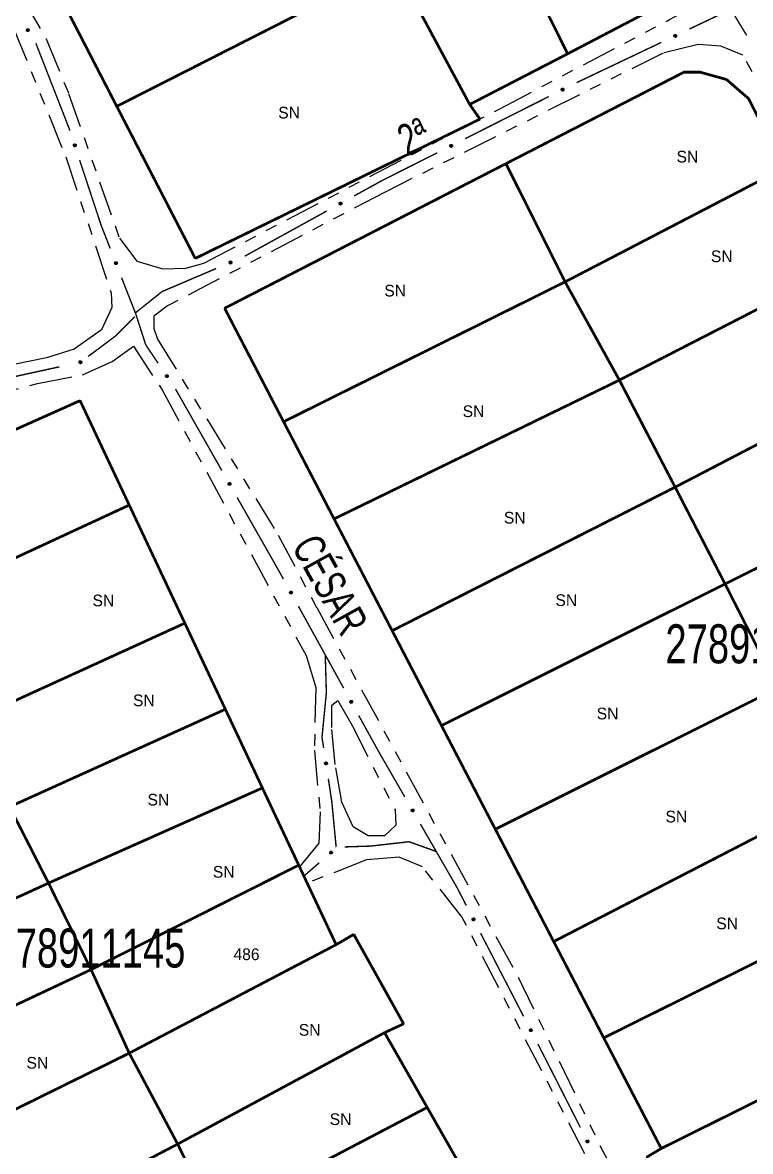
# Model space of a CAD drawing. Extents: x 205807 to 207855, y 4874692 to 4876446.
# Drawn here: x 207257.6 to 207350.8, y 4875365 to 4875509.8 of the extents above; entities that cross this region are included whole.
import ezdxf
from ezdxf.enums import TextEntityAlignment as Align

# ---------------------------------------------------------------- set-up
doc = ezdxf.new("R2010")
doc.units = 0
doc.header["$LTSCALE"] = 1.5
doc.header["$MEASUREMENT"] = 0
doc.linetypes.add('TRACO_25', pattern=[8, 3, -1, 1, -1, 1, -1])
for name, color, linetype in [('CD_MALHA_LOTES', 7, 'CONTINUOUS'), ('CD_TXT_QUADRA', 7, 'CONTINUOUS'), ('RU-QUADRA', 210, 'CONTINUOUS'), ('SV-EIXO-RUA-N-PAV', 6, 'CONTINUOUS'), ('SV-RUA-NAO-PAV', 7, 'CONTINUOUS'), ('SV-TXT-RUA-N-PAV', 7, 'CONTINUOUS'), ('Th_NmrPort', 1, 'CONTINUOUS')]:
    doc.layers.add(name, color=color, linetype=linetype)
doc.styles.add('ARIAL', font='ARIAL.SHX')

msp = doc.modelspace()

# ---------------------------------------------------------------- linework, layer by layer
at = {"layer": 'CD_MALHA_LOTES', "linetype": 'Continuous', "const_width": 0.35, "flags": 128}
for points in [[(207327.39272, 4875505.789625), (207304.68965, 4875551.575858)], [(207269.617967, 4875499.055739), (207305.253791, 4875517.163219)], [(207314.844199, 4875499.298734), (207305.253791, 4875517.163219)], [(207269.617967, 4875499.055739), (207262.516824, 4875512.819846)], [(207342.299091, 4875513.590322), (207327.39272, 4875505.789625)], [(207327.39272, 4875505.789625), (207314.844199, 4875499.298734)], [(207319.487218, 4875491.70187), (207342.299091, 4875503.435773), (207344.367611, 4875503.435773), (207347.75246, 4875502.495537), (207350.573168, 4875500.050923), (207355.128461, 4875491.138142)], [(207314.844199, 4875499.298734), (207316.160529, 4875497.418262)], [(207279.679371, 4875479.553777), (207269.617967, 4875499.055739)], [(207316.160529, 4875497.418262), (207279.679371, 4875479.553777)], [(207283.440315, 4875473.160172), (207319.487218, 4875491.70187)], [(207327.067267, 4875476.545022), (207319.487218, 4875491.70187)], [(207327.067267, 4875476.545022), (207355.128461, 4875491.138142)], [(207334.025014, 4875463.945859), (207361.748033, 4875478.186438)], [(207290.995948, 4875458.607644), (207327.067267, 4875476.545022)], [(207334.025014, 4875463.945859), (207327.067267, 4875476.545022)], [(207290.995948, 4875458.607644), (207283.440315, 4875473.160172)], [(207341.170808, 4875450.218413), (207368.71306, 4875464.558823)], [(207297.466078, 4875446.145846), (207334.025014, 4875463.945859)], [(207341.170808, 4875450.218413), (207334.025014, 4875463.945859)], [(207236.33449, 4875448.525988), (207264.917665, 4875461.313198)], [(207264.917665, 4875461.313198), (207271.218093, 4875447.91802)], [(207297.466078, 4875446.145846), (207290.995948, 4875458.607644)], [(207347.564413, 4875437.807297), (207375.334323, 4875451.603811)], [(207304.907832, 4875431.812653), (207341.170808, 4875450.218413)], [(207347.564413, 4875437.807297), (207341.170808, 4875450.218413)], [(207242.916142, 4875434.798542), (207271.218093, 4875447.91802)], [(207271.218093, 4875447.91802), (207278.340675, 4875432.774878)], [(207304.907832, 4875431.812653), (207297.466078, 4875446.145846)], [(207311.230062, 4875419.63572), (207347.564413, 4875437.807297)], [(207354.334113, 4875424.455945), (207347.564413, 4875437.807297)], [(207250.249983, 4875419.942812), (207278.340675, 4875432.774878)], [(207278.340675, 4875432.774878), (207283.53354, 4875421.734461)], [(207311.230062, 4875419.63572), (207304.907832, 4875431.812653)], [(207318.127588, 4875406.350735), (207354.334113, 4875424.455945)], [(207255.891399, 4875409.224122), (207283.53354, 4875421.734461)], [(207283.53354, 4875421.734461), (207288.279115, 4875411.645016)], [(207318.127588, 4875406.350735), (207311.230062, 4875419.63572)], [(207260.87465, 4875399.445667), (207288.279115, 4875411.645016)], [(207288.279115, 4875411.645016), (207292.935231, 4875401.745767)], [(207325.606317, 4875391.946326), (207361.291859, 4875410.352405)], [(207260.87465, 4875399.445667), (207255.891399, 4875409.224122)], [(207325.606317, 4875391.946326), (207318.127588, 4875406.350735)], [(207266.328019, 4875388.350881), (207292.935231, 4875401.745767)], [(207292.935231, 4875401.745767), (207297.731903, 4875391.547684)], [(207231.355934, 4875385.90056), (207260.87465, 4875399.445667)], [(207266.328019, 4875388.350881), (207260.87465, 4875399.445667)], [(207332.019509, 4875379.594196), (207367.779488, 4875397.377147)], [(207297.731903, 4875391.547684), (207299.988469, 4875392.864014)], [(207299.988469, 4875392.864014), (207306.382075, 4875381.393135)], [(207271.217247, 4875377.632191), (207297.731903, 4875391.547684)], [(207332.019509, 4875379.594196), (207325.606317, 4875391.946326)], [(207237.21742, 4875374.642591), (207266.328019, 4875388.350881)], [(207271.217247, 4875377.632191), (207266.328019, 4875388.350881)], [(207339.38436, 4875365.409122), (207375.301376, 4875383.273607)], [(207306.382075, 4875381.393135), (207303.937461, 4875380.264852)], [(207277.422805, 4875365.973264), (207303.937461, 4875380.264852)], [(207303.937461, 4875380.264852), (207309.396013, 4875370.677395)], [(207339.38436, 4875365.409122), (207332.019509, 4875379.594196)], [(207242.946381, 4875363.683422), (207271.217247, 4875377.632191)], [(207277.422805, 4875365.973264), (207271.217247, 4875377.632191)], [(207282.123985, 4875356.382856), (207309.396013, 4875370.677395)], [(207309.396013, 4875370.677395), (207315.177982, 4875360.521885)], [(207249.40377, 4875351.305581), (207277.422805, 4875365.973264)], [(207282.123985, 4875356.382856), (207277.422805, 4875365.973264)], [(207337.503888, 4875364.280839), (207339.38436, 4875365.409122)]]:
    msp.add_lwpolyline(points, dxfattribs=at)
at = {"layer": 'RU-QUADRA', "linetype": 'Continuous', "const_width": 0.18, "flags": 128}
for points in [[(207293.223152, 4875603.924695), (207289.677862, 4875611.395572), (207283.001526, 4875625.464403), (207269.230695, 4875651.926422), (207249.688615, 4875687.155287), (207247.850237, 4875688.350961), (207244.446288, 4875688.269292), (207235.683263, 4875684.606871), (207220.734105, 4875678.065881), (207187.32697, 4875662.760656), (207186.51209, 4875661.266017), (207192.952298, 4875647.628428), (207199.218884, 4875635.48696), (207207.201764, 4875620.020181), (207213.989382, 4875606.869217), (207215.514237, 4875603.924695), (207279.679371, 4875479.553777), (207316.160529, 4875497.418262), (207314.844199, 4875499.298734), (207342.299091, 4875513.590322)], [(207350.573168, 4875500.050923), (207347.75246, 4875502.495537), (207344.367611, 4875503.435773), (207342.299091, 4875503.435773), (207283.440315, 4875473.160172), (207339.38436, 4875365.409122), (207337.503888, 4875364.280839), (207379.626462, 4875287.933672), (207455.22144, 4875295.267513), (207428.706783, 4875345.852212), (207424.19365, 4875356.006762)], [(207264.917665, 4875461.313198), (207236.33449, 4875448.525988), (207235.394253, 4875449.654271), (207206.434983, 4875433.670259), (207249.40377, 4875351.305581), (207259.746367, 4875340.774938), (207266.892161, 4875345.664165), (207278.551088, 4875328.363822), (207291.150251, 4875322.158264), (207309.39083, 4875311.063479), (207333.272825, 4875328.739917), (207303.937461, 4875380.264852), (207306.382075, 4875381.393135), (207299.988469, 4875392.864014), (207297.731903, 4875391.547684)]]:
    msp.add_lwpolyline(points, close=True, dxfattribs=at)
at = {"layer": 'SV-EIXO-RUA-N-PAV', "const_width": 0.18}
for points in [[(207342.99559, 4875508.967061), (207347.510468, 4875511.11552)], [(207348.274103, 4875511.551985), (207350.338217, 4875508.146198)], [(207259.254901, 4875507.134322), (207263.253869, 4875496.886969)], [(207328.547981, 4875502.091992), (207339.383688, 4875507.248294)], [(207314.254746, 4875494.901873), (207324.969388, 4875500.305246)], [(207263.253869, 4875496.886969), (207263.570618, 4875496.075299)], [(207263.570618, 4875496.075299), (207263.610904, 4875495.953051)], [(207264.862857, 4875492.154023), (207267.366761, 4875484.555966)], [(207303.586915, 4875489.522107), (207310.683198, 4875493.100749)], [(207300.037885, 4875487.565949), (207303.541, 4875489.4968)], [(207303.541, 4875489.4968), (207303.586915, 4875489.522107)], [(207286.025425, 4875479.842546), (207296.53477, 4875485.635098)], [(207267.366761, 4875484.555966), (207267.614076, 4875483.805494)], [(207267.614076, 4875483.805494), (207268.780985, 4875480.815291)], [(207275.422134, 4875475.300288), (207282.353651, 4875478.257735)], [(207270.235155, 4875477.088981), (207272.052867, 4875472.431093)], [(207271.936394, 4875472.511695), (207275.059869, 4875475.010476)], [(207275.059869, 4875475.010476), (207275.422134, 4875475.300288)], [(207271.312952, 4875471.469965), (207271.936394, 4875472.093407)], [(207272.052867, 4875472.431093), (207272.075824, 4875472.372266)], [(207272.075824, 4875472.372266), (207273.280537, 4875468.62427)], [(207269.426661, 4875469.583674), (207271.312952, 4875471.469965)], [(207265.960756, 4875466.984245), (207269.160756, 4875469.384245)], [(207269.160756, 4875469.384245), (207269.426661, 4875469.583674)], [(207273.280537, 4875468.62427), (207273.33069, 4875468.468237)], [(207273.33069, 4875468.468237), (207274.917414, 4875466.117535)], [(207256.668852, 4875464.424778), (207262.273214, 4875465.649261)], [(207277.148273, 4875462.797779), (207283.075325, 4875452.363698)], [(207285.051009, 4875448.885671), (207289.99022, 4875440.190603)], [(207289.99022, 4875440.190603), (207290.480532, 4875439.327449)], [(207290.480532, 4875439.327449), (207290.966998, 4875438.445396)], [(207292.898746, 4875434.942776), (207298.69399, 4875424.434915)], [(207296.336575, 4875428.730799), (207296.450814, 4875424.732431)], [(207296.450814, 4875424.732431), (207296.476005, 4875423.850763)], [(207296.476005, 4875423.850763), (207295.97905, 4875418.756975)], [(207300.625738, 4875420.932294), (207303.040423, 4875416.554019)], [(207295.97905, 4875418.756975), (207295.918286, 4875418.134149)], [(207295.918286, 4875418.134149), (207296.125515, 4875416.775647)], [(207303.040423, 4875416.554019), (207303.168626, 4875416.321564)], [(207303.168626, 4875416.321564), (207306.529982, 4875410.485876)], [(207296.728707, 4875412.821388), (207297.030304, 4875410.844259)], [(207297.030304, 4875410.844259), (207297.173153, 4875409.907802)], [(207297.173153, 4875409.907802), (207297.652196, 4875404.877852)], [(207308.526471, 4875407.019749), (207313.01857, 4875399.220965)], [(207297.652196, 4875404.877852), (207297.730871, 4875404.051759)], [(207302.192619, 4875404.191188), (207298.810917, 4875404.082099)], [(207302.805171, 4875404.261193), (207302.192619, 4875404.191188)], [(207307.072655, 4875404.748907), (207302.805171, 4875404.261193)], [(207307.735733, 4875404.510199), (207307.072655, 4875404.748907)], [(207310.558395, 4875403.49404), (207307.735733, 4875404.510199)], [(207295.558728, 4875402.048395), (207294.04735, 4875400.738534)], [(207294.04735, 4875400.738534), (207293.687413, 4875400.426589)], [(207313.01857, 4875399.220965), (207313.207557, 4875398.892863)], [(207313.207557, 4875398.892863), (207314.410019, 4875396.563566)], [(207316.244885, 4875393.009235), (207321.749482, 4875382.346242)], [(207323.584347, 4875378.791912), (207324.043064, 4875377.903329)], [(207324.043064, 4875377.903329), (207324.292211, 4875377.420704)], [(207324.292211, 4875377.420704), (207329.027762, 4875368.097589)]]:
    msp.add_lwpolyline(points, dxfattribs=at)
at = {"layer": 'SV-EIXO-RUA-N-PAV'}
for points in [[(207258.216942, 4875509.008899), (207258.265131, 4875509.000539), (207258.304837, 4875508.9835), (207258.333864, 4875508.959757), (207258.354043, 4875508.932088), (207258.371499, 4875508.901455), (207258.382285, 4875508.866689), (207258.385708, 4875508.82545), (207258.377661, 4875508.777051), (207258.357533, 4875508.737523), (207258.335778, 4875508.70782), (207258.308137, 4875508.685117), (207258.278095, 4875508.668658), (207258.241611, 4875508.658649), (207258.199786, 4875508.655588), (207258.151315, 4875508.664857), (207258.112503, 4875508.681829), (207258.08503, 4875508.705532), (207258.062382, 4875508.733464), (207258.044935, 4875508.764951), (207258.034545, 4875508.79914), (207258.031539, 4875508.841257), (207258.041321, 4875508.888976), (207258.057806, 4875508.92788), (207258.081117, 4875508.955679), (207258.109119, 4875508.977357), (207258.13963, 4875508.995238), (207258.174127, 4875509.007535), (207258.216942, 4875509.008899)], [(207341.012599, 4875508.145339), (207341.028312, 4875508.191655), (207341.051287, 4875508.228248), (207341.079234, 4875508.253252), (207341.109692, 4875508.268909), (207341.142656, 4875508.281417), (207341.178672, 4875508.286695), (207341.219944, 4875508.283698), (207341.266516, 4875508.268262), (207341.302455, 4875508.242262), (207341.328435, 4875508.216174), (207341.346589, 4875508.185355), (207341.358204, 4875508.153129), (207341.362449, 4875508.115535), (207341.359004, 4875508.07374), (207341.342349, 4875508.027286), (207341.319578, 4875507.991566), (207341.291911, 4875507.96809), (207341.260812, 4875507.950035), (207341.227005, 4875507.937669), (207341.191621, 4875507.932692), (207341.149546, 4875507.936236), (207341.103914, 4875507.953282), (207341.068028, 4875507.975587), (207341.04417, 4875508.002917), (207341.027084, 4875508.033934), (207341.014136, 4875508.066844), (207341.007323, 4875508.102828), (207341.012599, 4875508.145339)], [(207326.577304, 4875501.239401), (207326.591951, 4875501.286065), (207326.614082, 4875501.323175), (207326.641448, 4875501.348814), (207326.671539, 4875501.365164), (207326.704207, 4875501.378425), (207326.740093, 4875501.384527), (207326.781423, 4875501.382478), (207326.828336, 4875501.368113), (207326.864862, 4875501.342944), (207326.891434, 4875501.317459), (207326.91029, 4875501.287064), (207326.92264, 4875501.255112), (207326.927746, 4875501.217626), (207326.92526, 4875501.175763), (207326.909674, 4875501.128939), (207326.887728, 4875501.092706), (207326.860607, 4875501.068602), (207326.82993, 4875501.049839), (207326.796416, 4875501.036701), (207326.761155, 4875501.030914), (207326.719009, 4875501.033493), (207326.672998, 4875501.049488), (207326.636611, 4875501.070964), (207326.612132, 4875501.09774), (207326.594339, 4875501.128358), (207326.580641, 4875501.160962), (207326.573005, 4875501.19678), (207326.577304, 4875501.239401)], [(207264.29646, 4875494.224453), (207264.340438, 4875494.203052), (207264.373858, 4875494.175666), (207264.395158, 4875494.144802), (207264.406869, 4875494.112621), (207264.415142, 4875494.078348), (207264.415859, 4875494.041954), (207264.407707, 4875494.001384), (207264.386549, 4875493.957118), (207264.356245, 4875493.924725), (207264.327103, 4875493.902224), (207264.294249, 4875493.88808), (207264.26082, 4875493.880602), (207264.222992, 4875493.881107), (207264.181959, 4875493.88977), (207264.137962, 4875493.912122), (207264.105382, 4875493.939195), (207264.085563, 4875493.969589), (207264.071553, 4875494.002708), (207264.063527, 4875494.037799), (207264.063029, 4875494.073529), (207264.071825, 4875494.114827), (207264.094463, 4875494.157959), (207264.121094, 4875494.190762), (207264.151201, 4875494.211003), (207264.184118, 4875494.224061), (207264.218392, 4875494.232776), (207264.254947, 4875494.23502), (207264.29646, 4875494.224453)], [(207312.291114, 4875494.034904), (207312.305761, 4875494.081567), (207312.327892, 4875494.118677), (207312.355259, 4875494.144316), (207312.385349, 4875494.160667), (207312.418018, 4875494.173927), (207312.453904, 4875494.18003), (207312.495234, 4875494.17798), (207312.542147, 4875494.163616), (207312.578672, 4875494.138446), (207312.605244, 4875494.112961), (207312.6241, 4875494.082566), (207312.63645, 4875494.050615), (207312.641556, 4875494.013129), (207312.63907, 4875493.971265), (207312.623484, 4875493.924442), (207312.601539, 4875493.888209), (207312.574417, 4875493.864105), (207312.54374, 4875493.845342), (207312.510226, 4875493.832204), (207312.474965, 4875493.826416), (207312.432819, 4875493.828995), (207312.386809, 4875493.844991), (207312.350421, 4875493.866466), (207312.325942, 4875493.893242), (207312.30815, 4875493.92386), (207312.294451, 4875493.956464), (207312.286815, 4875493.992283), (207312.291114, 4875494.034904)], [(207298.107358, 4875486.627573), (207298.120284, 4875486.674743), (207298.14104, 4875486.712639), (207298.167448, 4875486.739264), (207298.196919, 4875486.756707), (207298.229079, 4875486.771156), (207298.264717, 4875486.77857), (207298.306095, 4875486.778037), (207298.353503, 4875486.765402), (207298.390927, 4875486.741589), (207298.418415, 4875486.717095), (207298.438372, 4875486.687411), (207298.451885, 4875486.655934), (207298.458362, 4875486.618661), (207298.457413, 4875486.576734), (207298.443554, 4875486.529371), (207298.422952, 4875486.492358), (207298.396732, 4875486.467276), (207298.366763, 4875486.4474), (207298.333754, 4875486.433043), (207298.298728, 4875486.425967), (207298.256517, 4875486.426999), (207298.20995, 4875486.441297), (207298.1728, 4875486.461424), (207298.147356, 4875486.487284), (207298.128453, 4875486.517229), (207298.113568, 4875486.549309), (207298.104624, 4875486.584823), (207298.107358, 4875486.627573)], [(207269.558384, 4875479.126004), (207269.603448, 4875479.106996), (207269.638291, 4875479.081445), (207269.661218, 4875479.05177), (207269.67464, 4875479.020263), (207269.684741, 4875478.986484), (207269.687412, 4875478.950181), (207269.681451, 4875478.909232), (207269.6627, 4875478.863894), (207269.634179, 4875478.82992), (207269.606288, 4875478.805886), (207269.574241, 4875478.789999), (207269.541262, 4875478.780736), (207269.503461, 4875478.779209), (207269.462022, 4875478.785655), (207269.416889, 4875478.805613), (207269.382901, 4875478.830897), (207269.361479, 4875478.860183), (207269.345711, 4875478.892502), (207269.335811, 4875478.927111), (207269.333395, 4875478.962762), (207269.339961, 4875479.004473), (207269.360249, 4875479.048759), (207269.38508, 4875479.082945), (207269.414058, 4875479.104773), (207269.446225, 4875479.11958), (207269.479982, 4875479.130124), (207269.516363, 4875479.134328), (207269.558384, 4875479.126004)], [(207284.017853, 4875479.087476), (207284.035445, 4875479.133111), (207284.059897, 4875479.168734), (207284.088842, 4875479.192576), (207284.119914, 4875479.206975), (207284.153362, 4875479.218126), (207284.189564, 4875479.221928), (207284.230679, 4875479.217248), (207284.276581, 4875479.199921), (207284.311427, 4875479.172475), (207284.33632, 4875479.145347), (207284.3532, 4875479.113812), (207284.363488, 4875479.081138), (207284.366193, 4875479.043403), (207284.361044, 4875479.001783), (207284.342504, 4875478.956048), (207284.318293, 4875478.921289), (207284.28969, 4875478.898963), (207284.257879, 4875478.882193), (207284.223596, 4875478.871219), (207284.188037, 4875478.867691), (207284.146142, 4875478.872952), (207284.101244, 4875478.891849), (207284.0663, 4875478.9156), (207284.043578, 4875478.943882), (207284.027774, 4875478.975572), (207284.016182, 4875479.008984), (207284.010845, 4875479.045216), (207284.017853, 4875479.087476)], [(207264.783921, 4875466.239219), (207264.790151, 4875466.287729), (207264.805425, 4875466.328147), (207264.827867, 4875466.358191), (207264.854621, 4875466.379569), (207264.884455, 4875466.398357), (207264.918713, 4875466.410663), (207264.959761, 4875466.415899), (207265.008467, 4875466.409991), (207265.048843, 4875466.391623), (207265.079475, 4875466.371197), (207265.103373, 4875466.344583), (207265.121139, 4875466.315295), (207265.132745, 4875466.279287), (207265.137645, 4875466.237637), (207265.130519, 4875466.188805), (207265.115273, 4875466.149283), (207265.092803, 4875466.120793), (207265.065895, 4875466.096937), (207265.035207, 4875466.078121), (207265.001509, 4875466.066235), (207264.959565, 4875466.061377), (207264.911461, 4875466.069049), (207264.871869, 4875466.083805), (207264.843071, 4875466.105869), (207264.820181, 4875466.132889), (207264.800973, 4875466.162583), (207264.787169, 4875466.196505), (207264.783921, 4875466.239219)], [(207276.047214, 4875464.640514), (207276.095354, 4875464.631879), (207276.134963, 4875464.614614), (207276.163853, 4875464.590706), (207276.183874, 4875464.562922), (207276.201155, 4875464.532191), (207276.211743, 4875464.497363), (207276.214931, 4875464.456105), (207276.206608, 4875464.407753), (207276.186255, 4875464.368341), (207276.164331, 4875464.338763), (207276.136561, 4875464.316218), (207276.106426, 4875464.29993), (207276.069885, 4875464.290129), (207276.028043, 4875464.287307), (207275.979626, 4875464.296852), (207275.940911, 4875464.314045), (207275.913574, 4875464.337904), (207275.891085, 4875464.365965), (207275.873819, 4875464.397551), (207275.863623, 4875464.431798), (207275.860857, 4875464.473932), (207275.870912, 4875464.521595), (207275.887619, 4875464.560404), (207275.911087, 4875464.588069), (207275.939212, 4875464.609587), (207275.969825, 4875464.627294), (207276.004391, 4875464.639394), (207276.047214, 4875464.640514)], [(207284.087916, 4875450.803986), (207284.135248, 4875450.791667), (207284.173407, 4875450.7714), (207284.200369, 4875450.745336), (207284.218189, 4875450.716091), (207284.23305, 4875450.684119), (207284.240921, 4875450.648579), (207284.24092, 4875450.607199), (207284.228895, 4875450.559632), (207284.205564, 4875450.521906), (207284.181426, 4875450.494105), (207284.152001, 4875450.473768), (207284.1207, 4875450.459852), (207284.083512, 4875450.452896), (207284.041577, 4875450.453307), (207283.99404, 4875450.466556), (207283.956765, 4875450.486682), (207283.931348, 4875450.512577), (207283.91109, 4875450.542288), (207283.896309, 4875450.575111), (207283.888784, 4875450.610042), (207283.889274, 4875450.652264), (207283.902972, 4875450.69901), (207283.922621, 4875450.736416), (207283.948152, 4875450.76219), (207283.977852, 4875450.781476), (207284.009738, 4875450.796771), (207284.045135, 4875450.806171), (207284.087916, 4875450.803986)], [(207291.959876, 4875436.873062), (207292.007048, 4875436.860148), (207292.04495, 4875436.839403), (207292.071581, 4875436.813001), (207292.089032, 4875436.783534), (207292.103489, 4875436.751378), (207292.110912, 4875436.715742), (207292.11039, 4875436.674364), (207292.097767, 4875436.626953), (207292.073963, 4875436.589523), (207292.049477, 4875436.562029), (207292.019798, 4875436.542063), (207291.988325, 4875436.528542), (207291.951053, 4875436.522056), (207291.909126, 4875436.522994), (207291.861759, 4875436.536841), (207291.824741, 4875436.557434), (207291.799652, 4875436.583647), (207291.779769, 4875436.613611), (207291.765403, 4875436.646617), (207291.758318, 4875436.68164), (207291.759339, 4875436.723852), (207291.773625, 4875436.770422), (207291.793743, 4875436.807578), (207291.819596, 4875436.833028), (207291.849537, 4875436.851939), (207291.881613, 4875436.866832), (207291.917125, 4875436.875785), (207291.959876, 4875436.873062)], [(207299.686868, 4875422.862581), (207299.734041, 4875422.849667), (207299.771942, 4875422.828921), (207299.798574, 4875422.80252), (207299.816024, 4875422.773053), (207299.830482, 4875422.740897), (207299.837905, 4875422.70526), (207299.837382, 4875422.663883), (207299.82476, 4875422.616472), (207299.800956, 4875422.579042), (207299.776469, 4875422.551547), (207299.746791, 4875422.531582), (207299.715317, 4875422.518061), (207299.678045, 4875422.511574), (207299.636118, 4875422.512513), (207299.588752, 4875422.52636), (207299.551733, 4875422.546953), (207299.526644, 4875422.573166), (207299.506762, 4875422.60313), (207299.492395, 4875422.636136), (207299.48531, 4875422.671159), (207299.486331, 4875422.713371), (207299.500617, 4875422.759941), (207299.520735, 4875422.797097), (207299.546589, 4875422.822547), (207299.576529, 4875422.841458), (207299.608606, 4875422.856351), (207299.644117, 4875422.865304), (207299.686868, 4875422.862581)], [(207296.514266, 4875414.957155), (207296.554076, 4875414.928743), (207296.582481, 4875414.896184), (207296.598355, 4875414.86221), (207296.604555, 4875414.828529), (207296.607017, 4875414.793358), (207296.601676, 4875414.757351), (207296.586895, 4875414.7187), (207296.558675, 4875414.678566), (207296.523409, 4875414.65166), (207296.490933, 4875414.634314), (207296.456186, 4875414.625828), (207296.421979, 4875414.624008), (207296.38476, 4875414.630793), (207296.345737, 4875414.646155), (207296.306067, 4875414.675508), (207296.278439, 4875414.707619), (207296.263947, 4875414.740884), (207296.255636, 4875414.775871), (207296.253553, 4875414.811808), (207296.259, 4875414.847123), (207296.274537, 4875414.886385), (207296.304028, 4875414.925155), (207296.33574, 4875414.953077), (207296.368793, 4875414.968032), (207296.403422, 4875414.975439), (207296.438668, 4875414.978337), (207296.475086, 4875414.974475), (207296.514266, 4875414.957155)], [(207307.551901, 4875408.93226), (207307.599305, 4875408.920224), (207307.637585, 4875408.900186), (207307.664703, 4875408.874284), (207307.682698, 4875408.845147), (207307.69775, 4875408.813265), (207307.705834, 4875408.777772), (207307.706081, 4875408.736392), (207307.694341, 4875408.688755), (207307.671237, 4875408.650889), (207307.647265, 4875408.622945), (207307.617963, 4875408.602431), (207307.586745, 4875408.588328), (207307.5496, 4875408.58115), (207307.507664, 4875408.581309), (207307.460048, 4875408.594274), (207307.422653, 4875408.614175), (207307.397082, 4875408.639918), (207307.376645, 4875408.669507), (207307.361668, 4875408.70224), (207307.353934, 4875408.737126), (207307.354171, 4875408.77935), (207307.367589, 4875408.826177), (207307.387013, 4875408.8637), (207307.412389, 4875408.889627), (207307.441973, 4875408.90909), (207307.473767, 4875408.924576), (207307.509107, 4875408.934188), (207307.551901, 4875408.93226)], [(207297.250779, 4875403.369171), (207297.247986, 4875403.320342), (207297.235601, 4875403.278947), (207297.215333, 4875403.247395), (207297.190154, 4875403.224184), (207297.161719, 4875403.203338), (207297.128415, 4875403.188647), (207297.087838, 4875403.180528), (207297.038837, 4875403.182986), (207296.997266, 4875403.198461), (207296.965269, 4875403.216676), (207296.939554, 4875403.241538), (207296.919766, 4875403.2695), (207296.90565, 4875403.304599), (207296.897824, 4875403.3458), (207296.901488, 4875403.395013), (207296.913909, 4875403.435512), (207296.934313, 4875403.465516), (207296.959472, 4875403.49121), (207296.988756, 4875403.512144), (207297.021532, 4875403.526377), (207297.063029, 4875403.534181), (207297.111554, 4875403.529921), (207297.152088, 4875403.517994), (207297.182371, 4875403.498017), (207297.20711, 4875403.472678), (207297.228364, 4875403.444413), (207297.244526, 4875403.411549), (207297.250779, 4875403.369171)], [(207315.359359, 4875394.964568), (207315.406159, 4875394.950364), (207315.443477, 4875394.928586), (207315.469374, 4875394.901463), (207315.486009, 4875394.871528), (207315.499578, 4875394.838987), (207315.50602, 4875394.80316), (207315.504362, 4875394.761813), (207315.490442, 4875394.714766), (207315.46562, 4875394.678004), (207315.440388, 4875394.651192), (207315.410172, 4875394.632049), (207315.378339, 4875394.619397), (207315.340903, 4875394.613936), (207315.299018, 4875394.616025), (207315.252049, 4875394.631167), (207315.21561, 4875394.652769), (207315.19125, 4875394.679661), (207315.172198, 4875394.710159), (207315.158743, 4875394.743547), (207315.152622, 4875394.778751), (207315.154802, 4875394.82092), (207315.170361, 4875394.86708), (207315.191491, 4875394.903669), (207315.218033, 4875394.9284), (207315.248482, 4875394.946482), (207315.280955, 4875394.960488), (207315.316699, 4875394.968463), (207315.359359, 4875394.964568)], [(207322.698821, 4875380.747245), (207322.745622, 4875380.73304), (207322.78294, 4875380.711262), (207322.808836, 4875380.684139), (207322.825471, 4875380.654205), (207322.83904, 4875380.621664), (207322.845482, 4875380.585837), (207322.843824, 4875380.54449), (207322.829905, 4875380.497443), (207322.805083, 4875380.46068), (207322.77985, 4875380.433869), (207322.749635, 4875380.414725), (207322.717802, 4875380.402073), (207322.680366, 4875380.396612), (207322.638481, 4875380.398702), (207322.591512, 4875380.413844), (207322.555073, 4875380.435445), (207322.530713, 4875380.462337), (207322.51166, 4875380.492835), (207322.498206, 4875380.526223), (207322.492085, 4875380.561428), (207322.494264, 4875380.603596), (207322.509823, 4875380.649756), (207322.530953, 4875380.686346), (207322.557496, 4875380.711077), (207322.587944, 4875380.729158), (207322.620417, 4875380.743165), (207322.656162, 4875380.75114), (207322.698821, 4875380.747245)], [(207329.96657, 4875366.492385), (207330.013276, 4875366.477873), (207330.05045, 4875366.45585), (207330.076168, 4875366.428558), (207330.092606, 4875366.398515), (207330.105961, 4875366.365885), (207330.112167, 4875366.330017), (207330.110237, 4875366.288681), (207330.096009, 4875366.241727), (207330.070945, 4875366.205128), (207330.045537, 4875366.178483), (207330.015197, 4875366.159539), (207329.983281, 4875366.147097), (207329.94581, 4875366.141882), (207329.90394, 4875366.144246), (207329.857071, 4875366.159697), (207329.820775, 4875366.181537), (207329.796593, 4875366.208589), (207329.777741, 4875366.239211), (207329.764506, 4875366.272687), (207329.758616, 4875366.307931), (207329.761073, 4875366.350084), (207329.776935, 4875366.396141), (207329.798306, 4875366.432591), (207329.82501, 4875366.457147), (207329.855577, 4875366.475028), (207329.888141, 4875366.488821), (207329.923937, 4875366.496561), (207329.96657, 4875366.492385)]]:
    msp.add_lwpolyline(points, close=True, dxfattribs=at)
for points in [[(207258.031539, 4875508.841257), (207258.199786, 4875508.655588)], [(207258.034545, 4875508.79914), (207258.151315, 4875508.664857)], [(207258.038113, 4875508.816994), (207258.17079, 4875508.666366)], [(207258.039859, 4875508.862809), (207258.218559, 4875508.659343)], [(207258.041321, 4875508.888976), (207258.241611, 4875508.658649)], [(207258.042713, 4875508.77882), (207258.127885, 4875508.678364)], [(207258.044935, 4875508.764951), (207258.112503, 4875508.681829)], [(207258.049961, 4875508.906071), (207258.256319, 4875508.666967)], [(207258.057806, 4875508.92788), (207258.278095, 4875508.668658)], [(207258.070785, 4875508.93848), (207258.291, 4875508.679097)], [(207258.081117, 4875508.955679), (207258.308137, 4875508.685117)], [(207258.096227, 4875508.964129), (207258.318808, 4875508.696446)], [(207258.109119, 4875508.977357), (207258.335778, 4875508.70782)], [(207258.127416, 4875508.983788), (207258.345321, 4875508.727785)], [(207258.13963, 4875508.995238), (207258.357533, 4875508.737523)], [(207258.15943, 4875508.997402), (207258.365375, 4875508.76132)], [(207258.174127, 4875509.007535), (207258.377661, 4875508.777051)], [(207258.194524, 4875509.006508), (207258.378143, 4875508.803099)], [(207258.216942, 4875509.008899), (207258.385708, 4875508.82545)], [(207258.243006, 4875509.003279), (207258.379476, 4875508.851937)], [(207258.265131, 4875509.000539), (207258.382285, 4875508.866689)], [(207258.287808, 4875508.990924), (207258.371083, 4875508.890824)], [(207258.304837, 4875508.9835), (207258.371499, 4875508.901455)], [(207341.007323, 4875508.102828), (207341.266516, 4875508.268262)], [(207341.011493, 4875508.122821), (207341.240856, 4875508.272767)], [(207341.012599, 4875508.145339), (207341.219944, 4875508.283698)], [(207341.014136, 4875508.066844), (207341.302455, 4875508.242262)], [(207341.015062, 4875508.086741), (207341.280157, 4875508.25369)], [(207341.022183, 4875508.17022), (207341.192811, 4875508.281638)], [(207341.023559, 4875508.053006), (207341.310187, 4875508.228691)], [(207341.027084, 4875508.033934), (207341.328435, 4875508.216174)], [(207341.028312, 4875508.191655), (207341.178672, 4875508.286695)], [(207341.038158, 4875508.019152), (207341.337047, 4875508.19765)], [(207341.041319, 4875508.212571), (207341.153094, 4875508.279361)], [(207341.04417, 4875508.002917), (207341.346589, 4875508.185355)], [(207341.051287, 4875508.228248), (207341.142656, 4875508.281417)], [(207341.059563, 4875507.990048), (207341.349887, 4875508.167492)], [(207341.068028, 4875507.975587), (207341.358204, 4875508.153129)], [(207341.088361, 4875507.964462), (207341.356506, 4875508.131352)], [(207341.103914, 4875507.953282), (207341.362449, 4875508.115535)], [(207341.129539, 4875507.94779), (207341.358197, 4875508.092867)], [(207341.149546, 4875507.936236), (207341.359004, 4875508.07374)], [(207341.174533, 4875507.938979), (207341.343871, 4875508.04676)], [(207341.191621, 4875507.932692), (207341.342349, 4875508.027286)], [(207341.212959, 4875507.937619), (207341.32538, 4875508.006227)], [(207341.227005, 4875507.937669), (207341.319578, 4875507.991566)], [(207326.573005, 4875501.19678), (207326.828336, 4875501.368113)], [(207326.576715, 4875501.216863), (207326.80258, 4875501.372029)], [(207326.577304, 4875501.239401), (207326.781423, 4875501.382478)], [(207326.580641, 4875501.160962), (207326.864862, 4875501.342944)], [(207326.58111, 4875501.180875), (207326.842308, 4875501.353858)], [(207326.586315, 4875501.264495), (207326.754345, 4875501.379796)], [(207326.590379, 4875501.147343), (207326.872903, 4875501.329553)], [(207326.591951, 4875501.286065), (207326.740093, 4875501.384527)], [(207326.594339, 4875501.128358), (207326.891434, 4875501.317459)], [(207326.604475, 4875501.307274), (207326.71469, 4875501.376609)], [(207326.60575, 4875501.113833), (207326.900468, 4875501.299136)], [(207326.612132, 4875501.09774), (207326.91029, 4875501.287064)], [(207326.614082, 4875501.323175), (207326.704207, 4875501.378425)], [(207326.627816, 4875501.085228), (207326.913996, 4875501.269281)], [(207326.636611, 4875501.070964), (207326.92264, 4875501.255112)], [(207326.657193, 4875501.060309), (207326.921442, 4875501.233303)], [(207326.672998, 4875501.049488), (207326.927746, 4875501.217626)], [(207326.698743, 4875501.044585), (207326.924015, 4875501.194867)], [(207326.719009, 4875501.033493), (207326.92526, 4875501.175763)], [(207326.743928, 4875501.036807), (207326.910749, 4875501.148443)], [(207326.761155, 4875501.030914), (207326.909674, 4875501.128939)], [(207326.782374, 4875501.036329), (207326.893193, 4875501.107497)], [(207326.796416, 4875501.036701), (207326.887728, 4875501.092706)], [(207264.063029, 4875494.073529), (207264.137962, 4875493.912122)], [(207264.063527, 4875494.037799), (207264.105382, 4875493.939195)], [(207264.06524, 4875494.051741), (207264.119199, 4875493.931599)], [(207264.07141, 4875494.089692), (207264.157091, 4875493.908169)], [(207264.071825, 4875494.114827), (207264.181959, 4875493.88977)], [(207264.085799, 4875494.133225), (207264.201036, 4875493.88817)], [(207264.094463, 4875494.157959), (207264.222992, 4875493.881107)], [(207264.107506, 4875494.171986), (207264.239429, 4875493.885018)], [(207264.121094, 4875494.190762), (207264.26082, 4875493.880602)], [(207264.136503, 4875494.197346), (207264.276114, 4875493.88705)], [(207264.151201, 4875494.211003), (207264.294249, 4875493.88808)], [(207264.168063, 4875494.214929), (207264.307644, 4875493.896004)], [(207264.184118, 4875494.224061), (207264.327103, 4875493.902224)], [(207264.203481, 4875494.225165), (207264.341811, 4875493.918757)], [(207264.218392, 4875494.232776), (207264.356245, 4875493.924725)], [(207264.238016, 4875494.229362), (207264.370381, 4875493.945413)], [(207264.254947, 4875494.23502), (207264.386549, 4875493.957118)], [(207264.274258, 4875494.228375), (207264.394238, 4875493.982009)], [(207264.29646, 4875494.224453), (207264.407707, 4875494.001384)], [(207264.319941, 4875494.211822), (207264.409068, 4875494.028561)], [(207264.340438, 4875494.203052), (207264.415859, 4875494.041954)], [(207264.359556, 4875494.187523), (207264.411793, 4875494.06825)], [(207264.373858, 4875494.175666), (207264.415142, 4875494.078348)], [(207312.286815, 4875493.992283), (207312.542147, 4875494.163616)], [(207312.290525, 4875494.012366), (207312.51639, 4875494.167531)], [(207312.291114, 4875494.034904), (207312.495234, 4875494.17798)], [(207312.294451, 4875493.956464), (207312.578672, 4875494.138446)], [(207312.29492, 4875493.976377), (207312.556118, 4875494.14936)], [(207312.300125, 4875494.059997), (207312.468155, 4875494.175299)], [(207312.304189, 4875493.942846), (207312.586713, 4875494.125056)], [(207312.305761, 4875494.081567), (207312.453904, 4875494.18003)], [(207312.30815, 4875493.92386), (207312.605244, 4875494.112961)], [(207312.318286, 4875494.102776), (207312.428501, 4875494.172111)], [(207312.31956, 4875493.909336), (207312.614278, 4875494.094639)], [(207312.325942, 4875493.893242), (207312.6241, 4875494.082566)], [(207312.327892, 4875494.118677), (207312.418018, 4875494.173927)], [(207312.341627, 4875493.88073), (207312.627806, 4875494.064784)], [(207312.350421, 4875493.866466), (207312.63645, 4875494.050615)], [(207312.371004, 4875493.855811), (207312.635252, 4875494.028805)], [(207312.386809, 4875493.844991), (207312.641556, 4875494.013129)], [(207312.412554, 4875493.840088), (207312.637825, 4875493.990369)], [(207312.432819, 4875493.828995), (207312.63907, 4875493.971265)], [(207312.457738, 4875493.83231), (207312.624559, 4875493.943946)], [(207312.474965, 4875493.826416), (207312.623484, 4875493.924442)], [(207312.496184, 4875493.831832), (207312.607003, 4875493.903)], [(207312.510226, 4875493.832204), (207312.601539, 4875493.888209)], [(207298.104624, 4875486.584823), (207298.353503, 4875486.765402)], [(207298.107358, 4875486.627573), (207298.306095, 4875486.778037)], [(207298.107595, 4875486.605029), (207298.32762, 4875486.768371)], [(207298.113307, 4875486.569226), (207298.367987, 4875486.751669)], [(207298.113568, 4875486.549309), (207298.390927, 4875486.741589)], [(207298.115443, 4875486.652981), (207298.279133, 4875486.774365)], [(207298.120284, 4875486.674743), (207298.264717, 4875486.77857)], [(207298.123799, 4875486.536057), (207298.399453, 4875486.728502)], [(207298.128453, 4875486.517229), (207298.418415, 4875486.717095)], [(207298.132023, 4875486.696397), (207298.239622, 4875486.769726)], [(207298.140388, 4875486.503133), (207298.428115, 4875486.699116)], [(207298.14104, 4875486.712639), (207298.229079, 4875486.771156)], [(207298.147356, 4875486.487284), (207298.438372, 4875486.687411)], [(207298.163489, 4875486.475356), (207298.442728, 4875486.669777)], [(207298.1728, 4875486.461424), (207298.451885, 4875486.655934)], [(207298.193759, 4875486.45153), (207298.451488, 4875486.634096)], [(207298.20995, 4875486.441297), (207298.458362, 4875486.618661)], [(207298.235858, 4875486.437341), (207298.455469, 4875486.59578)], [(207298.256517, 4875486.426999), (207298.457413, 4875486.576734)], [(207298.281297, 4875486.431225), (207298.443914, 4875486.548901)], [(207298.298728, 4875486.425967), (207298.443554, 4875486.529371)], [(207298.319735, 4875486.432156), (207298.42787, 4875486.507339)], [(207298.333754, 4875486.433043), (207298.422952, 4875486.492358)], [(207269.372521, 4875479.063466), (207269.519665, 4875478.783997)], [(207269.38508, 4875479.082945), (207269.541262, 4875478.780736)], [(207269.400114, 4875479.090346), (207269.556188, 4875478.787997)], [(207269.414058, 4875479.104773), (207269.574241, 4875478.789999)], [(207269.430684, 4875479.1096), (207269.587191, 4875478.798631)], [(207269.446225, 4875479.11958), (207269.606288, 4875478.805886)], [(207269.465501, 4875479.121722), (207269.620087, 4875478.823186)], [(207269.479982, 4875479.130124), (207269.634179, 4875478.82992)], [(207269.499761, 4875479.127768), (207269.647184, 4875478.851337)], [(207269.516363, 4875479.134328), (207269.6627, 4875478.863894)], [(207269.536004, 4875479.128729), (207269.669042, 4875478.889162)], [(207269.558384, 4875479.126004), (207269.681451, 4875478.909232)], [(207269.58251, 4875479.114653), (207269.68135, 4875478.936443)], [(207269.603448, 4875479.106996), (207269.687412, 4875478.950181)], [(207269.623373, 4875479.092517), (207269.681939, 4875478.976221)], [(207269.638291, 4875479.081445), (207269.684741, 4875478.986484)], [(207284.010845, 4875479.045216), (207284.276581, 4875479.199921)], [(207284.015828, 4875479.065022), (207284.251126, 4875479.205471)], [(207284.016182, 4875479.008984), (207284.311427, 4875479.172475)], [(207284.017853, 4875479.087476), (207284.230679, 4875479.217248)], [(207284.01792, 4875479.028826), (207284.289615, 4875479.184804)], [(207284.025032, 4875478.994772), (207284.318598, 4875479.158599)], [(207284.027774, 4875478.975572), (207284.33632, 4875479.145347)], [(207284.028446, 4875479.111944), (207284.203484, 4875479.216298)], [(207284.035445, 4875479.133111), (207284.189564, 4875479.221928)], [(207284.038235, 4875478.96035), (207284.344168, 4875479.126486)], [(207284.043578, 4875478.943882), (207284.3532, 4875479.113812)], [(207284.049296, 4875479.153478), (207284.163707, 4875479.215645)], [(207284.058433, 4875478.930396), (207284.355765, 4875479.095829)], [(207284.059897, 4875479.168734), (207284.153362, 4875479.218126)], [(207284.0663, 4875478.9156), (207284.363488, 4875479.081138)], [(207284.086161, 4875478.903655), (207284.360902, 4875479.059449)], [(207269.333395, 4875478.962762), (207269.416889, 4875478.805613)], [(207269.335811, 4875478.927111), (207269.382901, 4875478.830897)], [(207269.336773, 4875478.941125), (207269.397107, 4875478.824054)], [(207269.339961, 4875479.004473), (207269.462022, 4875478.785655)], [(207269.340897, 4875478.979352), (207269.436203, 4875478.802692)], [(207269.352926, 4875479.023595), (207269.481158, 4875478.785082)], [(207269.360249, 4875479.048759), (207269.503461, 4875478.779209)], [(207284.101244, 4875478.891849), (207284.366193, 4875479.043403)], [(207284.126625, 4875478.885314), (207284.361019, 4875479.020927)], [(207284.146142, 4875478.872952), (207284.361044, 4875479.001783)], [(207284.171221, 4875478.874671), (207284.344821, 4875478.975444)], [(207284.188037, 4875478.867691), (207284.342504, 4875478.956048)], [(207284.209559, 4875478.871743), (207284.324689, 4875478.935701)], [(207284.223596, 4875478.871219), (207284.318293, 4875478.921289)], [(207264.783921, 4875466.239219), (207264.959761, 4875466.415899)], [(207264.787169, 4875466.196505), (207265.008467, 4875466.409991)], [(207264.787297, 4875466.216928), (207264.982424, 4875466.409326)], [(207264.788388, 4875466.265505), (207264.933574, 4875466.408507)], [(207264.790151, 4875466.287729), (207264.918713, 4875466.410663)], [(207264.79794, 4875466.182269), (207265.024724, 4875466.398409)], [(207264.798759, 4875466.310807), (207264.895094, 4875466.398409)], [(207264.800973, 4875466.162583), (207265.048843, 4875466.391623)], [(207264.805425, 4875466.328147), (207264.884455, 4875466.398357)], [(207264.81295, 4875466.150885), (207265.05911, 4875466.379852)], [(207264.820181, 4875466.132889), (207265.079475, 4875466.371197)], [(207264.833964, 4875466.120593), (207265.091585, 4875466.354745)], [(207264.843071, 4875466.105869), (207265.103373, 4875466.344583)], [(207264.860708, 4875466.096304), (207265.110143, 4875466.327727)], [(207264.871869, 4875466.083805), (207265.121139, 4875466.315295)], [(207264.894003, 4875466.076928), (207265.123788, 4875466.293614)], [(207264.911461, 4875466.069049), (207265.132745, 4875466.279287)], [(207264.937667, 4875466.068741), (207265.133067, 4875466.256226)], [(207264.959565, 4875466.061377), (207265.137645, 4875466.237637)], [(207264.983515, 4875466.069014), (207265.128155, 4875466.208195)], [(207265.001509, 4875466.066235), (207265.130519, 4875466.188805)], [(207265.021449, 4875466.07529), (207265.118057, 4875466.164803)], [(207265.035207, 4875466.078121), (207265.115273, 4875466.149283)], [(207275.911087, 4875464.588069), (207276.136561, 4875464.316218)], [(207275.926246, 4875464.596433), (207276.147296, 4875464.327486)], [(207275.939212, 4875464.609587), (207276.164331, 4875464.338763)], [(207275.957546, 4875464.615914), (207276.173987, 4875464.358672)], [(207275.969825, 4875464.627294), (207276.186255, 4875464.368341)], [(207275.989637, 4875464.629345), (207276.194232, 4875464.392093)], [(207276.004391, 4875464.639394), (207276.206608, 4875464.407753)], [(207276.024783, 4875464.638251), (207276.207238, 4875464.433798)], [(207276.047214, 4875464.640514), (207276.214931, 4875464.456105)], [(207276.073245, 4875464.634745), (207276.20885, 4875464.482628)], [(207276.095354, 4875464.631879), (207276.211743, 4875464.497363)], [(207276.117976, 4875464.622135), (207276.200679, 4875464.521562)], [(207276.134963, 4875464.614614), (207276.201155, 4875464.532191)], [(207275.860857, 4875464.473932), (207276.028043, 4875464.287307)], [(207275.863623, 4875464.431798), (207275.979626, 4875464.296852)], [(207275.867293, 4875464.449632), (207275.999109, 4875464.29825)], [(207275.869301, 4875464.495437), (207276.046837, 4875464.290955)], [(207275.870912, 4875464.521595), (207276.069885, 4875464.290129)], [(207275.871676, 4875464.411433), (207275.956273, 4875464.310493)], [(207275.873819, 4875464.397551), (207275.940911, 4875464.314045)], [(207275.879649, 4875464.53864), (207276.08464, 4875464.298363)], [(207275.887619, 4875464.560404), (207276.106426, 4875464.29993)], [(207275.900657, 4875464.57093), (207276.119389, 4875464.310295)], [(207283.888784, 4875450.610042), (207283.99404, 4875450.466556)], [(207283.889274, 4875450.652264), (207284.041577, 4875450.453307)], [(207283.893818, 4875450.62754), (207284.013573, 4875450.466448)], [(207283.895243, 4875450.589117), (207283.971808, 4875450.481956)], [(207283.896309, 4875450.575111), (207283.956765, 4875450.486682)], [(207283.89935, 4875450.673054), (207284.060596, 4875450.455496)], [(207283.902972, 4875450.69901), (207284.083512, 4875450.452896)], [(207283.912998, 4875450.715331), (207284.098858, 4875450.459968)], [(207283.922621, 4875450.736416), (207284.1207, 4875450.459852)], [(207283.936432, 4875450.745905), (207284.134424, 4875450.469186)], [(207283.948152, 4875450.76219), (207284.152001, 4875450.473768)], [(207283.96391, 4875450.769361), (207284.163573, 4875450.484175)], [(207283.977852, 4875450.781476), (207284.181426, 4875450.494105)], [(207283.996619, 4875450.786371), (207284.192588, 4875450.513211)], [(207284.009738, 4875450.796771), (207284.205564, 4875450.521906)], [(207284.02965, 4875450.797288), (207284.215349, 4875450.544972)], [(207284.045135, 4875450.806171), (207284.228895, 4875450.559632)], [(207284.065377, 4875450.803459), (207284.231531, 4875450.585551)], [(207284.087916, 4875450.803986), (207284.24092, 4875450.607199)], [(207284.113425, 4875450.796228), (207284.236902, 4875450.634111)], [(207284.135248, 4875450.791667), (207284.240921, 4875450.648579)], [(207284.157051, 4875450.780207), (207284.231756, 4875450.673559)], [(207284.173407, 4875450.7714), (207284.23305, 4875450.684119)], [(207291.758318, 4875436.68164), (207291.861759, 4875436.536841)], [(207291.759339, 4875436.723852), (207291.909126, 4875436.522994)], [(207291.763571, 4875436.699073), (207291.881289, 4875436.536487)], [(207291.764513, 4875436.660635), (207291.839723, 4875436.552519)], [(207291.765403, 4875436.646617), (207291.824741, 4875436.557434)], [(207291.769676, 4875436.744514), (207291.928171, 4875436.524944)], [(207291.773625, 4875436.770422), (207291.951053, 4875436.522056)], [(207291.783855, 4875436.786616), (207291.966486, 4875436.528934)], [(207291.793743, 4875436.807578), (207291.988325, 4875436.528542)], [(207291.807672, 4875436.816893), (207292.002165, 4875436.537703)], [(207291.819596, 4875436.833028), (207292.019798, 4875436.542063)], [(207291.835443, 4875436.840001), (207292.0315, 4875436.552324)], [(207291.849537, 4875436.851939), (207292.049477, 4875436.562029)], [(207291.868363, 4875436.856598), (207292.060879, 4875436.580993)], [(207291.881613, 4875436.866832), (207292.073963, 4875436.589523)], [(207291.901529, 4875436.867098), (207292.084037, 4875436.612465)], [(207291.917125, 4875436.875785), (207292.097767, 4875436.626953)], [(207291.937332, 4875436.872819), (207292.100729, 4875436.652836)], [(207291.959876, 4875436.873062), (207292.11039, 4875436.674364)], [(207291.985285, 4875436.864984), (207292.106711, 4875436.701325)], [(207292.007048, 4875436.860148), (207292.110912, 4875436.715742)], [(207292.028705, 4875436.848415), (207292.102062, 4875436.740835)], [(207292.04495, 4875436.839403), (207292.103489, 4875436.751378)], [(207299.48531, 4875422.671159), (207299.588752, 4875422.52636)], [(207299.486331, 4875422.713371), (207299.636118, 4875422.512513)], [(207299.490564, 4875422.688592), (207299.608282, 4875422.526005)], [(207299.491505, 4875422.650154), (207299.566716, 4875422.542038)], [(207299.492395, 4875422.636136), (207299.551733, 4875422.546953)], [(207299.496668, 4875422.734033), (207299.655164, 4875422.514462)], [(207299.500617, 4875422.759941), (207299.678045, 4875422.511574)], [(207299.510847, 4875422.776135), (207299.693478, 4875422.518452)], [(207299.520735, 4875422.797097), (207299.715317, 4875422.518061)], [(207299.534665, 4875422.806412), (207299.729157, 4875422.527222)], [(207299.546589, 4875422.822547), (207299.746791, 4875422.531582)], [(207299.562436, 4875422.829519), (207299.758493, 4875422.541843)], [(207299.576529, 4875422.841458), (207299.776469, 4875422.551547)], [(207299.595356, 4875422.846117), (207299.787872, 4875422.570512)], [(207299.608606, 4875422.856351), (207299.800956, 4875422.579042)], [(207299.628522, 4875422.856617), (207299.81103, 4875422.601983)], [(207299.644117, 4875422.865304), (207299.82476, 4875422.616472)], [(207299.664324, 4875422.862338), (207299.827722, 4875422.642355)], [(207299.686868, 4875422.862581), (207299.837382, 4875422.663883)], [(207299.712277, 4875422.854503), (207299.833703, 4875422.690844)], [(207299.734041, 4875422.849667), (207299.837905, 4875422.70526)], [(207299.755698, 4875422.837934), (207299.829054, 4875422.730354)], [(207299.771942, 4875422.828921), (207299.830482, 4875422.740897)], [(207296.253553, 4875414.811808), (207296.278439, 4875414.707619)], [(207296.257559, 4875414.825271), (207296.290802, 4875414.697832)], [(207296.259, 4875414.847123), (207296.306067, 4875414.675508)], [(207296.269951, 4875414.861669), (207296.324273, 4875414.66843)], [(207296.274537, 4875414.886385), (207296.345737, 4875414.646155)], [(207296.291374, 4875414.902205), (207296.364284, 4875414.641406)], [(207296.304028, 4875414.925155), (207296.38476, 4875414.630793)], [(207296.319221, 4875414.93682), (207296.401619, 4875414.631918)], [(207296.33574, 4875414.953077), (207296.421979, 4875414.624008)], [(207296.352029, 4875414.957008), (207296.438131, 4875414.627826)], [(207296.368793, 4875414.968032), (207296.456186, 4875414.625828)], [(207296.386072, 4875414.969102), (207296.470711, 4875414.631415)], [(207296.403422, 4875414.975439), (207296.490933, 4875414.634314)], [(207296.422699, 4875414.973309), (207296.508184, 4875414.648174)], [(207296.438668, 4875414.978337), (207296.523409, 4875414.65166)], [(207296.457451, 4875414.971708), (207296.540786, 4875414.669711)], [(207296.475086, 4875414.974475), (207296.558675, 4875414.678566)], [(207296.493025, 4875414.964712), (207296.570394, 4875414.701833)], [(207296.514266, 4875414.957155), (207296.586895, 4875414.7187)], [(207296.535322, 4875414.940798), (207296.592754, 4875414.745273)], [(207296.554076, 4875414.928743), (207296.601676, 4875414.757351)], [(207296.570348, 4875414.910253), (207296.602036, 4875414.783957)], [(207296.582481, 4875414.896184), (207296.607017, 4875414.793358)], [(207307.353934, 4875408.737126), (207307.460048, 4875408.594274)], [(207307.354171, 4875408.77935), (207307.507664, 4875408.581309)], [(207307.358863, 4875408.754654), (207307.479581, 4875408.594282)], [(207307.360518, 4875408.71624), (207307.437724, 4875408.60954)], [(207307.361668, 4875408.70224), (207307.422653, 4875408.614175)], [(207307.364122, 4875408.8002), (207307.526669, 4875408.583612)], [(207307.367589, 4875408.826177), (207307.5496, 4875408.58115)], [(207307.377516, 4875408.842558), (207307.564903, 4875408.588313)], [(207307.387013, 4875408.8637), (207307.586745, 4875408.588328)], [(207307.400767, 4875408.873272), (207307.600413, 4875408.597744)], [(207307.412389, 4875408.889627), (207307.617963, 4875408.602431)], [(207307.428104, 4875408.896892), (207307.629472, 4875408.612907)], [(207307.441973, 4875408.90909), (207307.647265, 4875408.622945)], [(207307.46071, 4875408.914098), (207307.658313, 4875408.642117)], [(207307.473767, 4875408.924576), (207307.671237, 4875408.650889)], [(207307.493675, 4875408.925213), (207307.680883, 4875408.674014)], [(207307.509107, 4875408.934188), (207307.694341, 4875408.688755)], [(207307.529365, 4875408.931598), (207307.696821, 4875408.714689)], [(207307.551901, 4875408.93226), (207307.706081, 4875408.736392)], [(207307.577456, 4875408.924655), (207307.701901, 4875408.76328)], [(207307.599305, 4875408.920224), (207307.705834, 4875408.777772)], [(207307.621176, 4875408.908896), (207307.696519, 4875408.802697)], [(207307.637585, 4875408.900186), (207307.69775, 4875408.813265)], [(207297.063029, 4875403.534181), (207296.897824, 4875403.3458)], [(207297.021532, 4875403.526377), (207296.901488, 4875403.395013)], [(207297.085392, 4875403.528381), (207296.903702, 4875403.32758)], [(207297.039677, 4875403.524875), (207296.905215, 4875403.375838)], [(207297.111554, 4875403.529921), (207296.90565, 4875403.304599)], [(207297.002281, 4875403.515938), (207296.912227, 4875403.419834)], [(207296.988756, 4875403.512144), (207296.913909, 4875403.435512)], [(207297.129525, 4875403.523293), (207296.915595, 4875403.29094)], [(207297.152088, 4875403.517994), (207296.919766, 4875403.2695)], [(207297.164103, 4875403.506314), (207296.931612, 4875403.257874)], [(207297.182371, 4875403.498017), (207296.939554, 4875403.241538)], [(207297.192494, 4875403.483972), (207296.952029, 4875403.232233)], [(207297.20711, 4875403.472678), (207296.965269, 4875403.216676)], [(207297.215592, 4875403.455237), (207296.986195, 4875403.209479)], [(207297.228364, 4875403.444413), (207296.997266, 4875403.198461)], [(207297.232778, 4875403.42499), (207297.021804, 4875403.193393)], [(207297.244526, 4875403.411549), (207297.038837, 4875403.182986)], [(207297.245839, 4875403.391168), (207297.064769, 4875403.185487)], [(207297.250779, 4875403.369171), (207297.087838, 4875403.180528)], [(207297.248177, 4875403.342635), (207297.113439, 4875403.189749)], [(207297.247986, 4875403.320342), (207297.128415, 4875403.188647)], [(207297.241027, 4875403.296714), (207297.151111, 4875403.202536)], [(207297.235601, 4875403.278947), (207297.161719, 4875403.203338)], [(207315.152622, 4875394.778751), (207315.252049, 4875394.631167)], [(207315.154802, 4875394.82092), (207315.299018, 4875394.616025)], [(207315.158238, 4875394.757584), (207315.230452, 4875394.647444)], [(207315.158352, 4875394.796034), (207315.271562, 4875394.630277)], [(207315.158743, 4875394.743547), (207315.21561, 4875394.652769)], [(207315.165702, 4875394.841289), (207315.31811, 4875394.617451)], [(207315.170361, 4875394.86708), (207315.340903, 4875394.613936)], [(207315.181031, 4875394.882987), (207315.35652, 4875394.620388)], [(207315.191491, 4875394.903669), (207315.378339, 4875394.619397)], [(207315.205671, 4875394.912598), (207315.392426, 4875394.628175)], [(207315.218033, 4875394.9284), (207315.410172, 4875394.632049)], [(207315.234066, 4875394.934935), (207315.422151, 4875394.641984)], [(207315.248482, 4875394.946482), (207315.440388, 4875394.651192)], [(207315.267429, 4875394.950622), (207315.452306, 4875394.669836)], [(207315.280955, 4875394.960488), (207315.46562, 4875394.678004)], [(207315.300871, 4875394.960208), (207315.47632, 4875394.70066)], [(207315.316699, 4875394.968463), (207315.490442, 4875394.714766)], [(207315.336817, 4875394.964944), (207315.494114, 4875394.740558)], [(207315.359359, 4875394.964568), (207315.504362, 4875394.761813)], [(207315.384537, 4875394.955795), (207315.501424, 4875394.788865)], [(207315.406159, 4875394.950364), (207315.50602, 4875394.80316)], [(207315.427486, 4875394.938041), (207315.497861, 4875394.828487)], [(207315.443477, 4875394.928586), (207315.499578, 4875394.838987)], [(207322.505164, 4875380.623966), (207322.657572, 4875380.400128)], [(207322.509823, 4875380.649756), (207322.680366, 4875380.396612)], [(207322.520494, 4875380.665663), (207322.695982, 4875380.403064)], [(207322.530953, 4875380.686346), (207322.717802, 4875380.402073)], [(207322.545133, 4875380.695275), (207322.731889, 4875380.410851)], [(207322.557496, 4875380.711077), (207322.749635, 4875380.414725)], [(207322.573529, 4875380.717611), (207322.761614, 4875380.424661)], [(207322.587944, 4875380.729158), (207322.77985, 4875380.433869)], [(207322.606892, 4875380.733299), (207322.791769, 4875380.452513)], [(207322.620417, 4875380.743165), (207322.805083, 4875380.46068)], [(207322.640334, 4875380.742885), (207322.815783, 4875380.483337)], [(207322.656162, 4875380.75114), (207322.829905, 4875380.497443)], [(207322.676279, 4875380.74762), (207322.833576, 4875380.523235)], [(207322.698821, 4875380.747245), (207322.843824, 4875380.54449)], [(207322.723999, 4875380.738472), (207322.840887, 4875380.571542)], [(207322.745622, 4875380.73304), (207322.845482, 4875380.585837)], [(207322.766948, 4875380.720717), (207322.837324, 4875380.611164)], [(207322.78294, 4875380.711262), (207322.83904, 4875380.621664)], [(207322.492085, 4875380.561428), (207322.591512, 4875380.413844)], [(207322.494264, 4875380.603596), (207322.638481, 4875380.398702)], [(207322.497701, 4875380.540261), (207322.569915, 4875380.430121)], [(207322.497815, 4875380.57871), (207322.611025, 4875380.412953)], [(207322.498206, 4875380.526223), (207322.555073, 4875380.435445)], [(207329.758616, 4875366.307931), (207329.857071, 4875366.159697)], [(207329.761073, 4875366.350084), (207329.90394, 4875366.144246)], [(207329.764093, 4875366.286728), (207329.835582, 4875366.176116)], [(207329.76446, 4875366.325176), (207329.876578, 4875366.158678)], [(207329.764506, 4875366.272687), (207329.820775, 4875366.181537)], [(207329.772107, 4875366.370382), (207329.92304, 4875366.145547)], [(207329.776935, 4875366.396141), (207329.94581, 4875366.141882)], [(207329.78771, 4875366.411978), (207329.961469, 4875366.148231)], [(207329.798306, 4875366.432591), (207329.983281, 4875366.147097)], [(207329.812544, 4875366.441426), (207329.997425, 4875366.155781)], [(207329.82501, 4875366.457147), (207330.015197, 4875366.159539)], [(207329.841085, 4875366.463576), (207330.027241, 4875366.169395)], [(207329.855577, 4875366.475028), (207330.045537, 4875366.178483)], [(207329.874551, 4875366.479044), (207330.057578, 4875366.197048)], [(207329.888141, 4875366.488821), (207330.070945, 4875366.205128)], [(207329.908055, 4875366.48841), (207330.081794, 4875366.227714)], [(207329.923937, 4875366.496561), (207330.096009, 4875366.241727)], [(207329.944031, 4875366.492909), (207330.09985, 4875366.267494)], [(207329.96657, 4875366.492385), (207330.110237, 4875366.288681)], [(207329.99169, 4875366.483447), (207330.107477, 4875366.315752)], [(207330.013276, 4875366.477873), (207330.112167, 4875366.330017)], [(207330.034521, 4875366.46541), (207330.104175, 4875366.355397)], [(207330.05045, 4875366.45585), (207330.105961, 4875366.365885)]]:
    msp.add_lwpolyline(points, dxfattribs=at)
at = {"layer": 'SV-RUA-NAO-PAV', "linetype": 'TRACO_25'}
for points in [[(207206.107676, 4875603.892573, 4.518715), (207230.997466, 4875557.081066, 5.133418), (207239.935812, 4875540.051103, 5.920238), (207242.004682, 4875536.518859, 5.920238), (207254.009078, 4875518.11057, 6.150454), (207257.556358, 4875512.958601, 6.350645), (207260.553173, 4875507.707296, 6.350645), (207263.448189, 4875500.706803, 6.400692), (207269.959182, 4875482.131825, 6.65093), (207272.207794, 4875479.205441, 6.751025), (207275.534029, 4875478.202068, 6.751025), (207278.486101, 4875478.298681, 6.751025), (207280.788282, 4875478.945812, 6.751025), (207318.78335, 4875498.794799, 7.301548), (207340.45337, 4875510.170365, 7.701929), (207344.287684, 4875512.261809, 7.701929), (207344.636258, 4875514.701827, 7.701929), (207307.166501, 4875588.588399, 7.701929), (207301.94794, 4875598.094613, 6.928351), (207298.913056, 4875603.89042, 6.928351)], [(207252.62977, 4875514.6885, 6.325621), (207256.401757, 4875509.086455, 6.400692), (207263.089894, 4875492.560458, 6.425716), (207268.901531, 4875475.110824, 6.625906), (207268.999768, 4875473.26145, 6.625906), (207267.646021, 4875470.389131, 6.625906), (207264.166224, 4875467.894073, 6.625906), (207260.612786, 4875466.823531, 6.625906), (207254.557503, 4875465.580894, 6.500787), (207240.918419, 4875460.573362, 6.450739), (207230.983417, 4875455.536014, 6.450739), (207221.984234, 4875450.6903, 6.450739), (207212.708153, 4875445.706137, 5.59993), (207206.477949, 4875442.521811, 5.274621), (207203.985867, 4875442.106464, 5.224574), (207200.448327, 4875442.376523, 5.19955), (207197.848566, 4875444.378674, 5.19955), (207187.660841, 4875464.64129, 4.899264), (207179.229092, 4875480.701763, 4.899264), (207170.282502, 4875498.722304, 4.899264), (207162.165919, 4875516.646425, 4.899264)], [(207457.132722, 4875303.340807, 6.525811), (207441.87369, 4875329.822556, 7.351596), (207422.722484, 4875366.854512, 7.651882), (207393.358082, 4875422.740536, 8.327524), (207367.242022, 4875474.749421, 8.002214), (207349.835904, 4875505.63185, 8.052262), (207347.010151, 4875506.784596, 8.027239), (207344.133426, 4875506.987778, 7.952167), (207339.629328, 4875505.893323, 7.827048), (207304.012851, 4875488.065832, 7.351596), (207276.129732, 4875473.453286, 6.876144), (207274.377276, 4875472.155791, 6.876144), (207274.375718, 4875470.581421, 6.876144), (207274.849651, 4875469.181441, 6.876144), (207290.310177, 4875444.073916, 7.126382), (207295.244455, 4875434.76641, 7.251501), (207321.049707, 4875387.386652, 7.426668), (207331.884883, 4875365.058265, 7.226477), (207348.166535, 4875335.476593, 6.025335)], [(207249.749742, 4875460.988179, 6.65093), (207259.458728, 4875463.501164, 6.876144), (207265.213687, 4875464.619191, 6.876144), (207269.017911, 4875466.3142, 6.876144), (207271.746712, 4875468.310308, 6.876144), (207275.443623, 4875462.683359, 6.951215), (207293.872287, 4875428.626036, 7.226477), (207295.119068, 4875424.526256, 7.301548), (207294.935964, 4875416.454682, 7.301548), (207295.678677, 4875408.581979, 7.301548), (207295.524595, 4875404.558758, 7.601834), (207293.038932, 4875401.52603, 7.601834)], [(207346.789626, 4875334.478553, 6.025335), (207335.126178, 4875354.058975, 6.901168), (207313.852531, 4875395.116734, 7.17643), (207308.780466, 4875401.519934, 7.451691), (207305.804713, 4875402.77281, 7.451691), (207301.626574, 4875402.427686, 7.451691), (207294.141693, 4875399.478044, 7.601834)]]:
    msp.add_polyline3d(points, dxfattribs=at)
msp.add_polyline3d([(207299.904599, 4875406.652955, 7.351596), (207298.456744, 4875409.803341, 7.351596), (207297.610973, 4875414.652367, 7.351596), (207297.16537, 4875419.400979, 7.351596), (207297.168214, 4875422.27483, 7.351596), (207297.944325, 4875422.87371, 7.351596), (207299.767381, 4875419.672919, 7.451691), (207305.28537, 4875408.845977, 7.426668), (207305.358467, 4875406.871681, 7.426668), (207303.906137, 4875405.498876, 7.426668), (207301.854766, 4875405.501202, 7.37662)], close=True, dxfattribs=at)

# ---------------------------------------------------------------- texts
at = {"layer": 'CD_TXT_QUADRA', "style": 'ARIAL', "width": 0.7}
for s, p in [('278911165', (207339.921671, 4875427.627059)), ('278911145', (207253.948666, 4875388.613349))]:
    msp.add_text(s, height=5, dxfattribs=at).set_placement(p)
at = {"layer": 'SV-TXT-RUA-N-PAV', "style": 'ARIAL', "width": 0.7}
for s, rotation, p in [('2ª', 24, (207306.801017, 4875492.619532)), ('CÉSAR', 299, (207291.954063, 4875442.629767))]:
    msp.add_text(s, height=4, rotation=rotation, dxfattribs=at).set_placement(p)
at = {"layer": 'Th_NmrPort', "color": 1}
for s, p in [('SN', (207290.312229, 4875498.246583)), ('SN', (207341.348371, 4875492.601849)), ('SN', (207345.753734, 4875479.826298)), ('SN', (207303.902791, 4875475.420935)), ('SN', (207313.938452, 4875459.957088)), ('SN', (207319.224886, 4875446.300465)), ('SN', (207266.510278, 4875435.689621)), ('SN', (207325.83293, 4875435.727595)), ('SN', (207271.697813, 4875422.874112)), ('SN', (207331.119365, 4875421.1899)), ('SN', (207273.558858, 4875410.138519)), ('SN', (207339.930089, 4875407.973813)), ('SN', (207281.929046, 4875400.887258)), ('SN', (207346.44146, 4875394.27211)), ('486', (207284.572264, 4875390.314388)), ('SN', (207292.942452, 4875380.622591)), ('SN', (207258.052029, 4875376.393341)), ('SN', (207296.907278, 4875369.168649))]:
    msp.add_text(s, height=1.5, dxfattribs=at).set_placement(p, align=Align.MIDDLE_LEFT)

doc.saveas('drawing.dxf')
